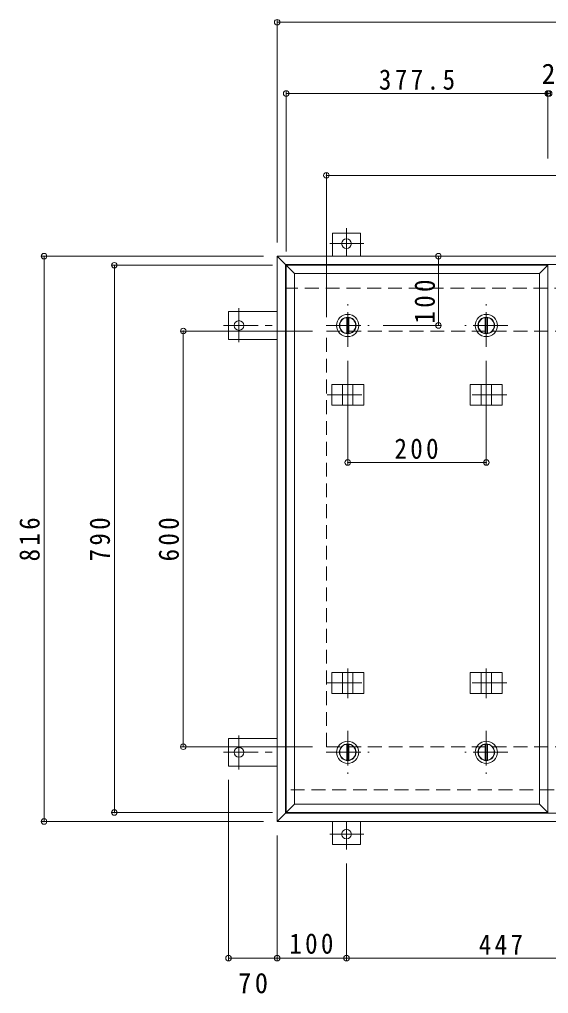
# Model space of a CAD drawing. Units: millimetres at full size, sheet at 1:10. Extents: x -2620 to 2719, y -1962 to 1573.
# Drawn here: x -2601 to -1838, y -123 to 1283 of the extents above; entities that cross this region are included whole.
import ezdxf
from ezdxf.enums import TextEntityAlignment as Align

# ---------------------------------------------------------------- set-up
doc = ezdxf.new("R2010")
doc.units = ezdxf.units.MM
doc.header["$LTSCALE"] = 10
doc.header["$PDMODE"] = 32
doc.header["$PDSIZE"] = 8
doc.linetypes.add('CHAIN1', pattern=[8, 5, -1, 1, -1])
doc.linetypes.add('DASHED2', pattern=[3, 2, -1])
for name, color, linetype, lineweight in [('0-1_躯体', 2, 'Continuous', 9), ('0-2_仕上', 3, 'Continuous', 9), ('0-3_建具', 4, 'Continuous', 9), ('0-C', 2, 'Continuous', 9), ('0-E', 3, 'Continuous', 9), ('0-F', 7, 'Continuous', 9)]:
    doc.layers.add(name, color=color, linetype=linetype, lineweight=lineweight)
doc.styles.add('ＭＳ ゴシック', font='')
doc.styles.get('ＭＳ ゴシック').set_extended_font_data('MS Gothic')

msp = doc.modelspace()

# ---------------------------------------------------------------- linework, layer by layer
at = {"layer": '0-1_躯体', "linetype": 'DASHED2'}
for p, q in [((-699.08, 895.44), (-2217.08, 895.44)), ((-2158.08, 233.44), (-2158.08, 833.44)), ((-2158.08, 833.44), (-758.08, 833.44)), ((-2158.08, 233.44), (-758.08, 233.44)), ((-1079.58, 171.44), (-2217.08, 171.44))]:
    msp.add_line(p, q, dxfattribs=at)
at = {"layer": '0-1_躯体', "linetype": 'CHAIN1'}
for p, q in [((-1927.33, 810.44), (-1927.33, 872.44)), ((-1896.33, 841.44), (-1958.33, 841.44))]:
    msp.add_line(p, q, dxfattribs=at)
at = {"layer": '0-1_躯体'}
for p, q in [((-1928.83, 852.84), (-1928.83, 830.04)), ((-1925.83, 852.84), (-1925.83, 830.04))]:
    msp.add_line(p, q, dxfattribs=at)
for radius in [16, 12, 11.5]:
    msp.add_circle((-1927.33, 841.44), radius, dxfattribs=at)
at = {"layer": '0-2_仕上'}
for p, q in [((-2216.08, 928.44), (-2204.08, 916.44)), ((-2216.08, 138.44), (-2216.08, 928.44)), ((-2216.08, 928.44), (-1838.58, 928.44)), ((-1850.58, 916.44), (-1838.58, 928.44)), ((-1838.58, 928.44), (-1838.58, 138.44)), ((-2204.08, 150.44), (-2204.08, 916.44)), ((-2204.08, 916.44), (-1850.58, 916.44)), ((-1850.58, 916.44), (-1850.58, 150.44)), ((-2216.08, 138.44), (-2204.08, 150.44)), ((-1850.58, 150.44), (-2204.08, 150.44)), ((-1838.58, 138.44), (-1850.58, 150.44)), ((-1838.58, 138.44), (-2216.08, 138.44))]:
    msp.add_line(p, q, dxfattribs=at)
at = {"layer": '0-3_建具', "color": 2}
for p, q in [((-2229.08, 941.44), (-2217.08, 929.44)), ((-2229.08, 125.44), (-2229.08, 941.44)), ((-687.08, 941.44), (-2229.08, 941.44)), ((-2217.08, 137.44), (-2217.08, 929.44)), ((-699.08, 929.44), (-2217.08, 929.44)), ((-2229.08, 125.44), (-2217.08, 137.44)), ((-699.08, 137.44), (-2217.08, 137.44)), ((-687.08, 125.44), (-2229.08, 125.44))]:
    msp.add_line(p, q, dxfattribs=at)
at = {"layer": '0-3_建具', "linetype": 'CHAIN1'}
for p, q in [((-2127.33, 763.56), (-2127.33, 720.32)), ((-1927.33, 763.56), (-1927.33, 720.32)), ((-2156.74, 741.44), (-2097.92, 741.44)), ((-1897.92, 741.44), (-1956.74, 741.44)), ((-2127.33, 303.32), (-2127.33, 346.56)), ((-1927.33, 303.32), (-1927.33, 346.56)), ((-2156.74, 325.44), (-2097.92, 325.44)), ((-1897.92, 325.44), (-1956.74, 325.44))]:
    msp.add_line(p, q, dxfattribs=at)
at = {"layer": '0-3_建具'}
for p, q in [((-2150.42, 756.44), (-2150.42, 726.44)), ((-2150.42, 756.44), (-2104.24, 756.44)), ((-2134.83, 756.44), (-2134.83, 726.44)), ((-2119.83, 756.44), (-2119.83, 726.44)), ((-2104.24, 756.44), (-2104.24, 726.44)), ((-1904.24, 756.44), (-1950.42, 756.44)), ((-1950.42, 756.44), (-1950.42, 726.44)), ((-1934.83, 756.44), (-1934.83, 726.44)), ((-1919.83, 756.44), (-1919.83, 726.44)), ((-1904.24, 756.44), (-1904.24, 726.44)), ((-2150.42, 726.44), (-2104.24, 726.44)), ((-1904.24, 726.44), (-1950.42, 726.44)), ((-2150.42, 310.44), (-2150.42, 340.44)), ((-2150.42, 340.44), (-2104.24, 340.44)), ((-2134.83, 310.44), (-2134.83, 340.44)), ((-2119.83, 310.44), (-2119.83, 340.44)), ((-2104.24, 310.44), (-2104.24, 340.44)), ((-1904.24, 340.44), (-1950.42, 340.44)), ((-1950.42, 310.44), (-1950.42, 340.44)), ((-1934.83, 310.44), (-1934.83, 340.44)), ((-1919.83, 310.44), (-1919.83, 340.44)), ((-1904.24, 310.44), (-1904.24, 340.44)), ((-2150.42, 310.44), (-2104.24, 310.44)), ((-1904.24, 310.44), (-1950.42, 310.44))]:
    msp.add_line(p, q, dxfattribs=at)
at = {"layer": '0-C', "linetype": 'CHAIN1'}
for p, q in [((-2127.33, 810.44), (-2127.33, 872.44)), ((-2158.33, 841.44), (-2096.33, 841.44)), ((-2127.33, 256.44), (-2127.33, 194.44)), ((-1927.33, 256.44), (-1927.33, 194.44)), ((-2158.33, 225.44), (-2096.33, 225.44)), ((-1896.33, 225.44), (-1958.33, 225.44))]:
    msp.add_line(p, q, dxfattribs=at)
at = {"layer": '0-C'}
for p, q in [((-2128.83, 852.84), (-2128.83, 830.04)), ((-2125.83, 852.84), (-2125.83, 830.04)), ((-2128.83, 214.04), (-2128.83, 236.84)), ((-2125.83, 214.04), (-2125.83, 236.84)), ((-1928.83, 214.04), (-1928.83, 236.84)), ((-1925.83, 214.04), (-1925.83, 236.84))]:
    msp.add_line(p, q, dxfattribs=at)
for centre, radius in [((-2127.33, 841.44), 16), ((-2127.33, 841.44), 12), ((-2127.33, 841.44), 11.5), ((-2127.33, 225.44), 16), ((-1927.33, 225.44), 16), ((-2127.33, 225.44), 12), ((-2127.33, 225.44), 11.5), ((-1927.33, 225.44), 12), ((-1927.33, 225.44), 11.5)]:
    msp.add_circle(centre, radius, dxfattribs=at)
at = {"layer": '0-E'}
for p, q in [((-2109.08, 974.64), (-2149.08, 974.64)), ((-2149.08, 941.44), (-2149.08, 974.64)), ((-2109.08, 941.44), (-2109.08, 974.64)), ((-2299.28, 861.44), (-2299.28, 821.44)), ((-2229.08, 861.44), (-2299.28, 861.44)), ((-2229.08, 821.44), (-2299.28, 821.44)), ((-2229.08, 245.44), (-2299.28, 245.44)), ((-2299.28, 205.44), (-2299.28, 245.44)), ((-2229.08, 205.44), (-2299.28, 205.44)), ((-2149.08, 125.44), (-2149.08, 92.24)), ((-2109.08, 125.44), (-2109.08, 92.24)), ((-2109.08, 92.24), (-2149.08, 92.24))]:
    msp.add_line(p, q, dxfattribs=at)
at = {"layer": '0-E', "linetype": 'CHAIN1'}
for p, q in [((-2129.08, 981.8), (-2129.08, 941.64)), ((-2104.24, 959.64), (-2153.13, 959.64)), ((-2284.28, 866.28), (-2284.28, 817.39)), ((-2306.44, 841.44), (-2229.08, 841.44)), ((-2284.28, 200.6), (-2284.28, 249.49)), ((-2306.44, 225.44), (-2229.08, 225.44)), ((-2129.08, 85.08), (-2129.08, 125.24)), ((-2104.24, 107.24), (-2153.13, 107.24))]:
    msp.add_line(p, q, dxfattribs=at)
at = {"layer": '0-E'}
for centre in [(-2129.08, 959.64), (-2284.28, 841.44), (-2284.28, 225.44), (-2129.08, 107.24)]:
    msp.add_circle(centre, 7, dxfattribs=at)
at = {"layer": '0-F'}
for p, q in [((-2229.08, 1282.15), (-2229.08, 961.44)), ((-2229.08, 1279.15), (-687.08, 1279.15)), ((-2216.08, 1179.36), (-2216.08, 948.44)), ((-2216.08, 1176.36), (-1838.58, 1176.36)), ((-1838.58, 1179.36), (-1838.58, 1082.25)), ((-1838.58, 1176.36), (-1836.58, 1176.36)), ((-2158.08, 1061.16), (-2158.08, 853.44)), ((-2158.08, 1058.16), (-758.08, 1058.16)), ((-2568.49, 941.44), (-2249.08, 941.44)), ((-2565.49, 941.44), (-2565.49, 125.44)), ((-2467.04, 928.44), (-2236.08, 928.44)), ((-2464.04, 138.44), (-2464.04, 928.44)), ((-1996.41, 941.44), (-1996.41, 841.44)), ((-2367.59, 833.44), (-2178.08, 833.44)), ((-2364.59, 233.44), (-2364.59, 833.44)), ((-1993.41, 841.44), (-2076.33, 841.44)), ((-2127.33, 640.61), (-2127.33, 790.44)), ((-1927.33, 640.61), (-1927.33, 790.44)), ((-2127.33, 643.61), (-1927.33, 643.61)), ((-2367.59, 233.44), (-2178.08, 233.44)), ((-2299.28, -74.73), (-2299.28, 185.44)), ((-2467.04, 138.44), (-2236.08, 138.44)), ((-2568.49, 125.44), (-2249.08, 125.44)), ((-2229.08, -74.73), (-2229.08, 105.44)), ((-2129.08, -74.73), (-2129.08, 65.08)), ((-2299.28, -71.73), (-2229.08, -71.73)), ((-2229.08, -71.73), (-2129.08, -71.73)), ((-2129.08, -71.73), (-1682.08, -71.73))]:
    msp.add_line(p, q, dxfattribs=at)
for p in [(-2229.08, 1279.15), (-2216.08, 1176.36), (-1838.58, 1176.36), (-1836.58, 1176.36), (-2158.08, 1058.16), (-2565.49, 941.44), (-1996.41, 941.44), (-2464.04, 928.44), (-1996.41, 841.44), (-2364.59, 833.44), (-2127.33, 643.61), (-1927.33, 643.61), (-2364.59, 233.44), (-2464.04, 138.44), (-2565.49, 125.44), (-2299.28, -71.73), (-2229.08, -71.73), (-2129.08, -71.73)]:
    msp.add_point(p, dxfattribs=at)

# ---------------------------------------------------------------- texts
at = {"layer": '0-F', "color": 2, "style": 'ＭＳ ゴシック'}
msp.add_text('2', height=29.33, dxfattribs=at).set_placement((-1847.58, 1181.36), align=Align.BOTTOM_LEFT)
at = {"layer": '0-F', "color": 2, "char_height": 29.33, "attachment_point": 7, "style": 'ＭＳ ゴシック'}
for s, insert in [('\\T1.28;\\W0.9;377.5', (-2082.33, 1181.36)), ('\\T1.27;\\W0.9;200', (-2059.83, 648.61)), ('\\T1.27;\\W0.9;100', (-2211.58, -65.73)), ('\\T1.27;\\W0.9;447', (-1938.08, -66.73)), ('\\T1.27;\\W0.95;70', (-2285.43, -122.8))]:
    msp.add_mtext(s, dxfattribs=dict(at, insert=insert))
at = {"layer": '0-F', "color": 2, "char_height": 29.33, "attachment_point": 7, "rotation": 90, "style": 'ＭＳ ゴシック'}
for s, insert in [('\\T1.27;\\W0.9;100', (-2001.21, 844.22)), ('\\T1.27;\\W0.9;816', (-2571.49, 500.94)), ('\\T1.27;\\W0.9;790', (-2470.04, 500.94)), ('\\T1.27;\\W0.9;600', (-2370.59, 500.94))]:
    msp.add_mtext(s, dxfattribs=dict(at, insert=insert))

doc.saveas('drawing.dxf')
